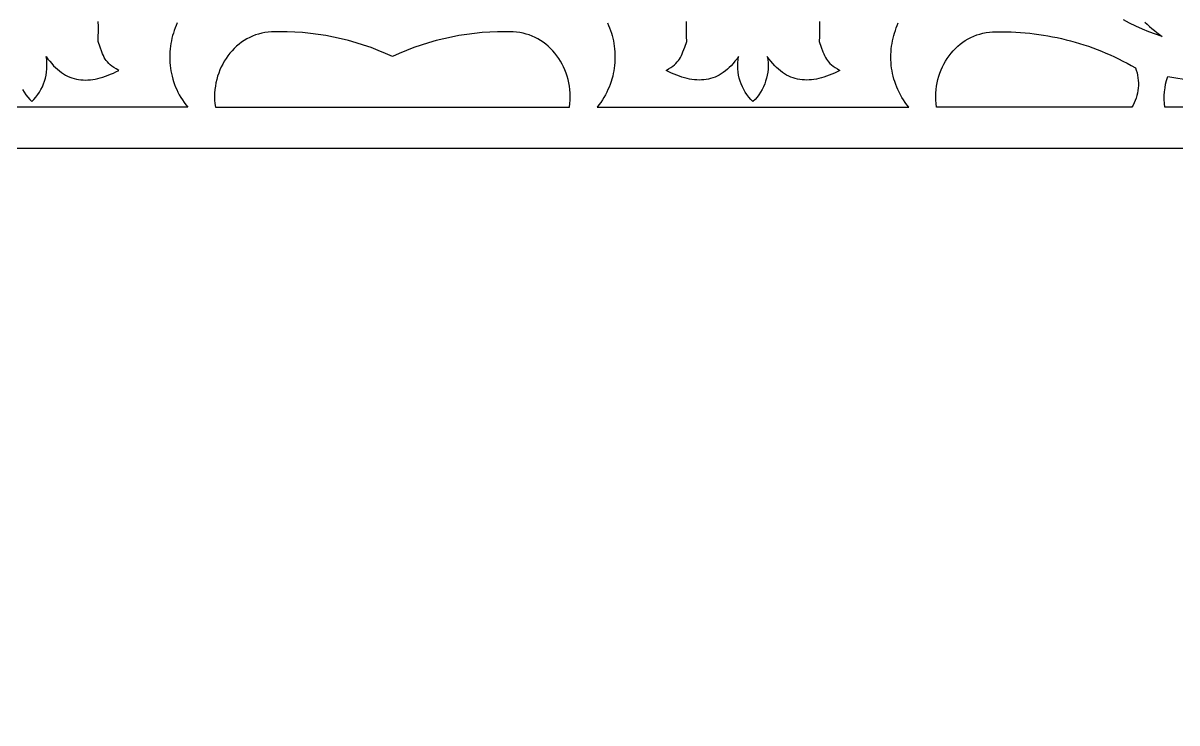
# Model space of a CAD drawing. Extents: x -3069 to -2029, y 258 to 1298.
# Drawn here: x -2594 to -2453.9, y 1058 to 1143 of the extents above; entities that cross this region are included whole.
import ezdxf

# ---------------------------------------------------------------- set-up
doc = ezdxf.new("R2010")
doc.units = 0
doc.layers.add('LAYER_1', color=18, linetype='CONTINUOUS')
doc.layers.add('LAYER_2', color=174, linetype='CONTINUOUS')

msp = doc.modelspace()

# ---------------------------------------------------------------- linework, layer by layer
at = {"layer": 'LAYER_1'}
for points in [[(-2575.33, 1142.98), (-2575.46, 1142.68), (-2575.58, 1142.37), (-2575.69, 1142.07), (-2575.79, 1141.75), (-2575.88, 1141.44), (-2575.96, 1141.12), (-2576.03, 1140.8), (-2576.09, 1140.48), (-2576.14, 1140.15), (-2576.18, 1139.82), (-2576.21, 1139.49), (-2576.23, 1139.16), (-2576.23, 1138.83), (-2576.23, 1138.5), (-2576.21, 1138.16), (-2576.18, 1137.83), (-2576.14, 1137.5), (-2576.09, 1137.17), (-2576.02, 1136.83), (-2575.95, 1136.5), (-2575.86, 1136.17), (-2575.76, 1135.85), (-2575.65, 1135.52), (-2575.52, 1135.2), (-2575.38, 1134.88), (-2575.23, 1134.56), (-2575.07, 1134.25), (-2574.89, 1133.94), (-2574.7, 1133.63), (-2574.5, 1133.33), (-2574.28, 1133.03), (-2574.05, 1132.74), (-2592.98, 1132.74), (-2611.92, 1132.74)], [(-2594.1, 1134.9), (-2593.91, 1134.58), (-2593.71, 1134.27), (-2593.48, 1133.98), (-2593.24, 1133.7), (-2592.98, 1133.44), (-2592.72, 1133.7), (-2592.48, 1133.98), (-2592.26, 1134.28), (-2592.05, 1134.58), (-2591.87, 1134.9), (-2591.7, 1135.23), (-2591.56, 1135.57), (-2591.44, 1135.92), (-2591.33, 1136.28), (-2591.25, 1136.64), (-2591.19, 1137.01), (-2591.15, 1137.39), (-2591.14, 1137.76), (-2591.15, 1138.14), (-2591.18, 1138.53), (-2591.24, 1138.91), (-2591.02, 1138.6), (-2590.8, 1138.32), (-2590.57, 1138.05), (-2590.34, 1137.79), (-2590.11, 1137.56), (-2589.87, 1137.35), (-2589.63, 1137.15), (-2589.39, 1136.97), (-2589.14, 1136.8), (-2588.89, 1136.65), (-2588.63, 1136.52), (-2588.37, 1136.41), (-2588.11, 1136.31), (-2587.84, 1136.23), (-2587.57, 1136.16), (-2587.3, 1136.11), (-2587.02, 1136.08), (-2586.74, 1136.06), (-2586.45, 1136.05), (-2586.17, 1136.06), (-2585.87, 1136.08), (-2585.58, 1136.12), (-2585.28, 1136.17), (-2584.97, 1136.24), (-2584.67, 1136.31), (-2584.36, 1136.41), (-2584.04, 1136.51), (-2583.73, 1136.63), (-2583.41, 1136.76), (-2583.08, 1136.9), (-2582.76, 1137.05), (-2582.42, 1137.22), (-2582.73, 1137.39), (-2583.01, 1137.56), (-2583.25, 1137.73), (-2583.46, 1137.9), (-2583.64, 1138.07), (-2583.8, 1138.24), (-2583.94, 1138.42), (-2584.07, 1138.6), (-2584.18, 1138.8), (-2584.29, 1139.02), (-2584.39, 1139.24), (-2584.49, 1139.49), (-2584.7, 1140.05), (-2584.94, 1140.72), (-2584.92, 1141.33), (-2584.9, 1141.94), (-2584.9, 1142.55), (-2584.92, 1143.16)], [(-2523.06, 1142.98), (-2522.93, 1142.68), (-2522.81, 1142.37), (-2522.7, 1142.07), (-2522.6, 1141.75), (-2522.5, 1141.44), (-2522.42, 1141.12), (-2522.35, 1140.8), (-2522.29, 1140.48), (-2522.24, 1140.15), (-2522.21, 1139.82), (-2522.18, 1139.49), (-2522.16, 1139.16), (-2522.16, 1138.83), (-2522.16, 1138.5), (-2522.18, 1138.16), (-2522.21, 1137.83), (-2522.25, 1137.5), (-2522.3, 1137.17), (-2522.36, 1136.83), (-2522.44, 1136.5), (-2522.53, 1136.17), (-2522.63, 1135.85), (-2522.74, 1135.52), (-2522.87, 1135.2), (-2523.01, 1134.88), (-2523.16, 1134.56), (-2523.32, 1134.25), (-2523.5, 1133.94), (-2523.69, 1133.63), (-2523.89, 1133.33), (-2524.11, 1133.03), (-2524.34, 1132.74), (-2505.4, 1132.74), (-2486.47, 1132.74), (-2486.7, 1133.03), (-2486.92, 1133.33), (-2487.12, 1133.63), (-2487.31, 1133.94), (-2487.49, 1134.25), (-2487.65, 1134.56), (-2487.8, 1134.88), (-2487.94, 1135.2), (-2488.07, 1135.52), (-2488.18, 1135.85), (-2488.28, 1136.17), (-2488.37, 1136.5), (-2488.44, 1136.83), (-2488.51, 1137.17), (-2488.56, 1137.5), (-2488.6, 1137.83), (-2488.63, 1138.16), (-2488.65, 1138.5), (-2488.65, 1138.83), (-2488.65, 1139.16), (-2488.63, 1139.49), (-2488.6, 1139.82), (-2488.56, 1140.15), (-2488.51, 1140.48), (-2488.45, 1140.8), (-2488.38, 1141.12), (-2488.3, 1141.44), (-2488.21, 1141.75), (-2488.11, 1142.07), (-2488, 1142.37), (-2487.88, 1142.68), (-2487.75, 1142.98)], [(-2497.34, 1143.16), (-2497.32, 1142.55), (-2497.32, 1141.94), (-2497.33, 1141.33), (-2497.36, 1140.72), (-2497.12, 1140.05), (-2496.91, 1139.49), (-2496.81, 1139.24), (-2496.71, 1139.02), (-2496.6, 1138.8), (-2496.49, 1138.6), (-2496.36, 1138.42), (-2496.22, 1138.24), (-2496.06, 1138.07), (-2495.88, 1137.9), (-2495.67, 1137.73), (-2495.43, 1137.56), (-2495.15, 1137.39), (-2494.84, 1137.22), (-2495.17, 1137.05), (-2495.5, 1136.9), (-2495.83, 1136.76), (-2496.15, 1136.63), (-2496.46, 1136.51), (-2496.78, 1136.41), (-2497.09, 1136.31), (-2497.39, 1136.24), (-2497.7, 1136.17), (-2498, 1136.12), (-2498.29, 1136.08), (-2498.58, 1136.06), (-2498.87, 1136.05), (-2499.16, 1136.06), (-2499.44, 1136.08), (-2499.72, 1136.11), (-2499.99, 1136.16), (-2500.26, 1136.23), (-2500.53, 1136.31), (-2500.79, 1136.41), (-2501.05, 1136.52), (-2501.31, 1136.65), (-2501.56, 1136.8), (-2501.81, 1136.97), (-2502.05, 1137.15), (-2502.29, 1137.35), (-2502.53, 1137.56), (-2502.76, 1137.79), (-2502.99, 1138.05), (-2503.22, 1138.32), (-2503.44, 1138.6), (-2503.66, 1138.91), (-2503.6, 1138.53), (-2503.57, 1138.14), (-2503.56, 1137.76), (-2503.57, 1137.38), (-2503.61, 1137.01), (-2503.67, 1136.64), (-2503.75, 1136.28), (-2503.86, 1135.92), (-2503.98, 1135.57), (-2504.12, 1135.23), (-2504.29, 1134.9), (-2504.48, 1134.58), (-2504.68, 1134.27), (-2504.9, 1133.98), (-2505.15, 1133.7), (-2505.41, 1133.44), (-2505.66, 1133.7), (-2505.91, 1133.98), (-2506.13, 1134.28), (-2506.33, 1134.58), (-2506.52, 1134.9), (-2506.68, 1135.23), (-2506.83, 1135.57), (-2506.95, 1135.92), (-2507.06, 1136.28), (-2507.14, 1136.64), (-2507.2, 1137.01), (-2507.23, 1137.39), (-2507.25, 1137.76), (-2507.24, 1138.14), (-2507.2, 1138.53), (-2507.15, 1138.91), (-2507.37, 1138.6), (-2507.59, 1138.32), (-2507.81, 1138.05), (-2508.04, 1137.79), (-2508.28, 1137.56), (-2508.51, 1137.35), (-2508.75, 1137.15), (-2509, 1136.97), (-2509.25, 1136.8), (-2509.5, 1136.65), (-2509.76, 1136.52), (-2510.01, 1136.41), (-2510.28, 1136.31), (-2510.54, 1136.23), (-2510.82, 1136.16), (-2511.09, 1136.11), (-2511.37, 1136.08), (-2511.65, 1136.06), (-2511.93, 1136.05), (-2512.22, 1136.06), (-2512.51, 1136.08), (-2512.81, 1136.12), (-2513.11, 1136.17), (-2513.41, 1136.24), (-2513.72, 1136.31), (-2514.03, 1136.41), (-2514.34, 1136.51), (-2514.66, 1136.63), (-2514.98, 1136.76), (-2515.31, 1136.9), (-2515.63, 1137.05), (-2515.96, 1137.22), (-2515.65, 1137.39), (-2515.38, 1137.56), (-2515.14, 1137.73), (-2514.93, 1137.9), (-2514.75, 1138.07), (-2514.59, 1138.24), (-2514.44, 1138.42), (-2514.32, 1138.6), (-2514.2, 1138.8), (-2514.1, 1139.02), (-2514, 1139.24), (-2513.9, 1139.49), (-2513.69, 1140.05), (-2513.44, 1140.72), (-2513.47, 1141.33), (-2513.49, 1141.94), (-2513.48, 1142.55), (-2513.47, 1143.16)], [(-2457.81, 1143.08), (-2457.53, 1142.81), (-2457.24, 1142.55), (-2456.94, 1142.29), (-2456.64, 1142.04), (-2456.34, 1141.8), (-2456.03, 1141.56), (-2455.71, 1141.33), (-2456.52, 1141.61), (-2457.32, 1141.91), (-2458.11, 1142.24), (-2458.89, 1142.59), (-2459.66, 1142.95), (-2460.42, 1143.34)], [(-2402.15, 1132.75), (-2455.39, 1132.74), (-2455.44, 1133.21), (-2455.46, 1133.68), (-2455.45, 1134.15), (-2455.42, 1134.62), (-2455.36, 1135.09), (-2455.28, 1135.55), (-2455.17, 1136.01), (-2455.03, 1136.46), (-2454.04, 1136.3), (-2453.05, 1136.15)]]:
    msp.add_lwpolyline(points, dxfattribs=at)
for points in [[(-2549.19, 1132.74), (-2527.7, 1132.74), (-2527.64, 1133.18), (-2527.61, 1133.61), (-2527.6, 1134.04), (-2527.61, 1134.46), (-2527.64, 1134.88), (-2527.7, 1135.3), (-2527.77, 1135.71), (-2527.86, 1136.11), (-2527.97, 1136.51), (-2528.1, 1136.89), (-2528.24, 1137.27), (-2528.41, 1137.64), (-2528.59, 1137.99), (-2528.78, 1138.34), (-2528.99, 1138.67), (-2529.22, 1139), (-2529.46, 1139.31), (-2529.72, 1139.6), (-2529.99, 1139.88), (-2530.27, 1140.15), (-2530.57, 1140.4), (-2530.87, 1140.63), (-2531.19, 1140.84), (-2531.52, 1141.04), (-2531.87, 1141.22), (-2532.22, 1141.38), (-2532.58, 1141.52), (-2532.95, 1141.63), (-2533.33, 1141.73), (-2533.72, 1141.8), (-2534.11, 1141.86), (-2534.51, 1141.88), (-2535.46, 1141.9), (-2536.41, 1141.9), (-2537.35, 1141.86), (-2538.3, 1141.8), (-2539.24, 1141.71), (-2540.17, 1141.59), (-2541.11, 1141.44), (-2542.03, 1141.26), (-2542.96, 1141.06), (-2543.88, 1140.83), (-2544.79, 1140.57), (-2545.7, 1140.29), (-2546.59, 1139.98), (-2547.49, 1139.64), (-2548.37, 1139.27), (-2549.19, 1138.91), (-2550.02, 1139.27), (-2550.9, 1139.64), (-2551.79, 1139.98), (-2552.69, 1140.29), (-2553.6, 1140.57), (-2554.51, 1140.83), (-2555.43, 1141.06), (-2556.35, 1141.26), (-2557.28, 1141.44), (-2558.21, 1141.59), (-2559.15, 1141.71), (-2560.09, 1141.8), (-2561.03, 1141.86), (-2561.98, 1141.9), (-2562.92, 1141.9), (-2563.87, 1141.88), (-2564.28, 1141.86), (-2564.67, 1141.8), (-2565.06, 1141.73), (-2565.44, 1141.63), (-2565.81, 1141.52), (-2566.17, 1141.38), (-2566.52, 1141.22), (-2566.86, 1141.04), (-2567.19, 1140.84), (-2567.51, 1140.63), (-2567.82, 1140.4), (-2568.12, 1140.15), (-2568.4, 1139.88), (-2568.67, 1139.6), (-2568.93, 1139.31), (-2569.17, 1139), (-2569.4, 1138.67), (-2569.61, 1138.34), (-2569.8, 1137.99), (-2569.98, 1137.64), (-2570.15, 1137.27), (-2570.29, 1136.89), (-2570.42, 1136.51), (-2570.53, 1136.11), (-2570.62, 1135.71), (-2570.69, 1135.3), (-2570.74, 1134.88), (-2570.78, 1134.46), (-2570.79, 1134.04), (-2570.78, 1133.61), (-2570.74, 1133.18), (-2570.69, 1132.74)], [(-2483.11, 1132.74), (-2483.16, 1133.18), (-2483.2, 1133.61), (-2483.21, 1134.04), (-2483.19, 1134.46), (-2483.16, 1134.88), (-2483.11, 1135.3), (-2483.04, 1135.71), (-2482.95, 1136.11), (-2482.84, 1136.51), (-2482.71, 1136.89), (-2482.56, 1137.27), (-2482.4, 1137.64), (-2482.22, 1137.99), (-2482.03, 1138.34), (-2481.81, 1138.67), (-2481.59, 1139), (-2481.35, 1139.31), (-2481.09, 1139.6), (-2480.82, 1139.88), (-2480.54, 1140.15), (-2480.24, 1140.4), (-2479.93, 1140.63), (-2479.61, 1140.84), (-2479.28, 1141.04), (-2478.94, 1141.22), (-2478.59, 1141.38), (-2478.23, 1141.52), (-2477.86, 1141.63), (-2477.48, 1141.73), (-2477.09, 1141.8), (-2476.69, 1141.86), (-2476.29, 1141.88), (-2475.73, 1141.9), (-2475.16, 1141.91), (-2474.6, 1141.9), (-2474.04, 1141.89), (-2473.48, 1141.86), (-2472.91, 1141.83), (-2472.35, 1141.78), (-2471.79, 1141.73), (-2471.24, 1141.67), (-2470.68, 1141.59), (-2470.12, 1141.51), (-2469.57, 1141.42), (-2469.02, 1141.31), (-2468.47, 1141.2), (-2467.92, 1141.08), (-2467.37, 1140.94), (-2466.82, 1140.8), (-2466.28, 1140.65), (-2465.74, 1140.49), (-2465.2, 1140.32), (-2464.67, 1140.14), (-2464.13, 1139.95), (-2463.6, 1139.75), (-2463.07, 1139.54), (-2462.55, 1139.32), (-2462.03, 1139.09), (-2461.51, 1138.85), (-2460.99, 1138.61), (-2460.48, 1138.35), (-2459.97, 1138.09), (-2459.46, 1137.81), (-2458.96, 1137.53), (-2458.85, 1137.23), (-2458.76, 1136.93), (-2458.69, 1136.62), (-2458.64, 1136.31), (-2458.6, 1136), (-2458.58, 1135.69), (-2458.59, 1135.38), (-2458.61, 1135.07), (-2458.64, 1134.76), (-2458.7, 1134.45), (-2458.77, 1134.15), (-2458.86, 1133.86), (-2458.97, 1133.57), (-2459.09, 1133.28), (-2459.23, 1133.01), (-2459.39, 1132.74)]]:
    msp.add_lwpolyline(points, close=True, dxfattribs=at)
at = {"layer": 'LAYER_2'}
msp.add_lwpolyline([(-2404.22, 427.75), (-2199.19, 632.78), (-2199.19, 922.73), (-2404.22, 1127.75), (-2694.17, 1127.75), (-2899.19, 922.73), (-2899.19, 632.78), (-2694.17, 427.75)], close=True, dxfattribs=at)

doc.saveas('drawing.dxf')
